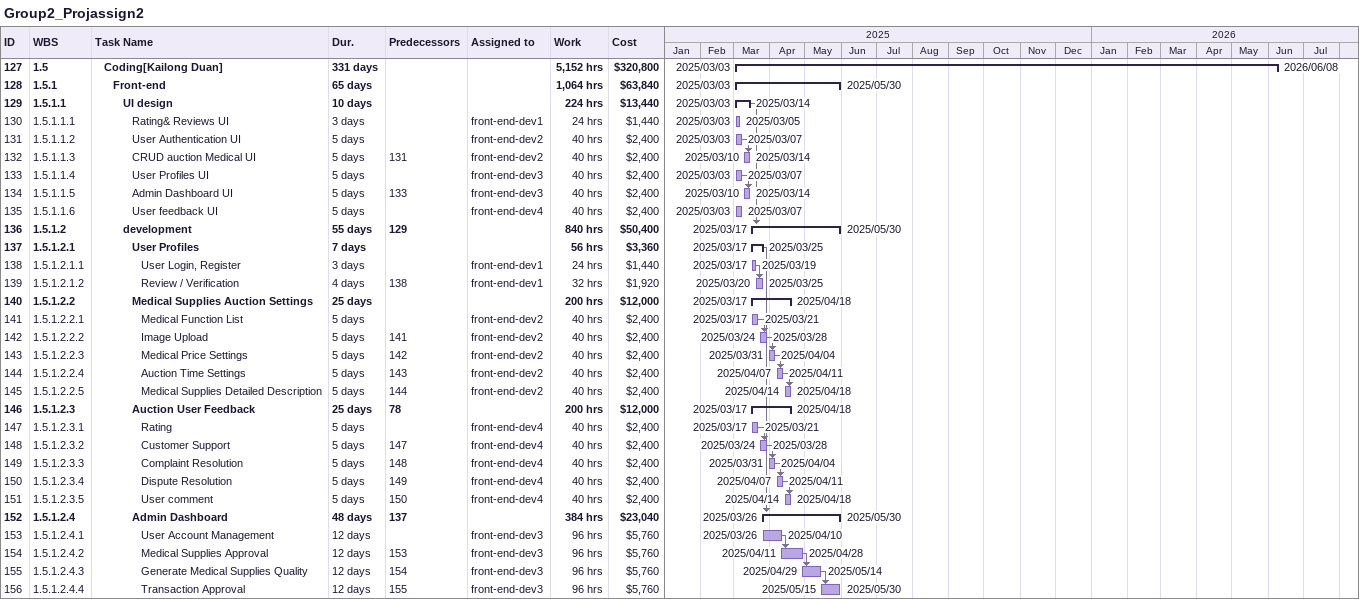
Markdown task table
Group2_Projassign2

| ID | WBS | Task | Duration | Start | Finish | Predecessors | Resources | Work (h) | Cost ($) |
|---|---|---|---|---|---|---|---|---|---|
| 127 | 1.5 | **Coding[Kailong Duan]** | 331d | 2025-03-03 | 2026-06-08 |  |  | 5152 | 320800 |
| 128 | 1.5.1 | **Front-end** | 65d | 2025-03-03 | 2025-05-30 |  |  | 1064 | 63840 |
| 129 | 1.5.1.1 | **UI design** | 10d | 2025-03-03 | 2025-03-14 |  |  | 224 | 13440 |
| 130 | 1.5.1.1.1 | Rating& Reviews UI | 3d | 2025-03-03 | 2025-03-05 |  | front-end-dev1 | 24 | 1440 |
| 131 | 1.5.1.1.2 | User Authentication UI | 5d | 2025-03-03 | 2025-03-07 |  | front-end-dev2 | 40 | 2400 |
| 132 | 1.5.1.1.3 | CRUD auction Medical UI | 5d | 2025-03-10 | 2025-03-14 | 131 | front-end-dev2 | 40 | 2400 |
| 133 | 1.5.1.1.4 | User Profiles UI | 5d | 2025-03-03 | 2025-03-07 |  | front-end-dev3 | 40 | 2400 |
| 134 | 1.5.1.1.5 | Admin Dashboard UI | 5d | 2025-03-10 | 2025-03-14 | 133 | front-end-dev3 | 40 | 2400 |
| 135 | 1.5.1.1.6 | User feedback UI | 5d | 2025-03-03 | 2025-03-07 |  | front-end-dev4 | 40 | 2400 |
| 136 | 1.5.1.2 | **development** | 55d | 2025-03-17 | 2025-05-30 | 129 |  | 840 | 50400 |
| 137 | 1.5.1.2.1 | **User Profiles** | 7d | 2025-03-17 | 2025-03-25 |  |  | 56 | 3360 |
| 138 | 1.5.1.2.1.1 | User Login, Register | 3d | 2025-03-17 | 2025-03-19 |  | front-end-dev1 | 24 | 1440 |
| 139 | 1.5.1.2.1.2 | Review / Verification | 4d | 2025-03-20 | 2025-03-25 | 138 | front-end-dev1 | 32 | 1920 |
| 140 | 1.5.1.2.2 | **Medical Supplies Auction Settings** | 25d | 2025-03-17 | 2025-04-18 |  |  | 200 | 12000 |
| 141 | 1.5.1.2.2.1 | Medical Function List | 5d | 2025-03-17 | 2025-03-21 |  | front-end-dev2 | 40 | 2400 |
| 142 | 1.5.1.2.2.2 | Image Upload | 5d | 2025-03-24 | 2025-03-28 | 141 | front-end-dev2 | 40 | 2400 |
| 143 | 1.5.1.2.2.3 | Medical Price Settings | 5d | 2025-03-31 | 2025-04-04 | 142 | front-end-dev2 | 40 | 2400 |
| 144 | 1.5.1.2.2.4 | Auction Time Settings | 5d | 2025-04-07 | 2025-04-11 | 143 | front-end-dev2 | 40 | 2400 |
| 145 | 1.5.1.2.2.5 | Medical Supplies Detailed Description | 5d | 2025-04-14 | 2025-04-18 | 144 | front-end-dev2 | 40 | 2400 |
| 146 | 1.5.1.2.3 | **Auction User Feedback** | 25d | 2025-03-17 | 2025-04-18 | 78 |  | 200 | 12000 |
| 147 | 1.5.1.2.3.1 | Rating | 5d | 2025-03-17 | 2025-03-21 |  | front-end-dev4 | 40 | 2400 |
| 148 | 1.5.1.2.3.2 | Customer Support | 5d | 2025-03-24 | 2025-03-28 | 147 | front-end-dev4 | 40 | 2400 |
| 149 | 1.5.1.2.3.3 | Complaint Resolution | 5d | 2025-03-31 | 2025-04-04 | 148 | front-end-dev4 | 40 | 2400 |
| 150 | 1.5.1.2.3.4 | Dispute Resolution | 5d | 2025-04-07 | 2025-04-11 | 149 | front-end-dev4 | 40 | 2400 |
| 151 | 1.5.1.2.3.5 | User comment | 5d | 2025-04-14 | 2025-04-18 | 150 | front-end-dev4 | 40 | 2400 |
| 152 | 1.5.1.2.4 | **Admin Dashboard** | 48d | 2025-03-26 | 2025-05-30 | 137 |  | 384 | 23040 |
| 153 | 1.5.1.2.4.1 | User Account Management | 12d | 2025-03-26 | 2025-04-10 |  | front-end-dev3 | 96 | 5760 |
| 154 | 1.5.1.2.4.2 | Medical Supplies Approval | 12d | 2025-04-11 | 2025-04-28 | 153 | front-end-dev3 | 96 | 5760 |
| 155 | 1.5.1.2.4.3 | Generate Medical Supplies Quality | 12d | 2025-04-29 | 2025-05-14 | 154 | front-end-dev3 | 96 | 5760 |
| 156 | 1.5.1.2.4.4 | Transaction Approval | 12d | 2025-05-15 | 2025-05-30 | 155 | front-end-dev3 | 96 | 5760 |
